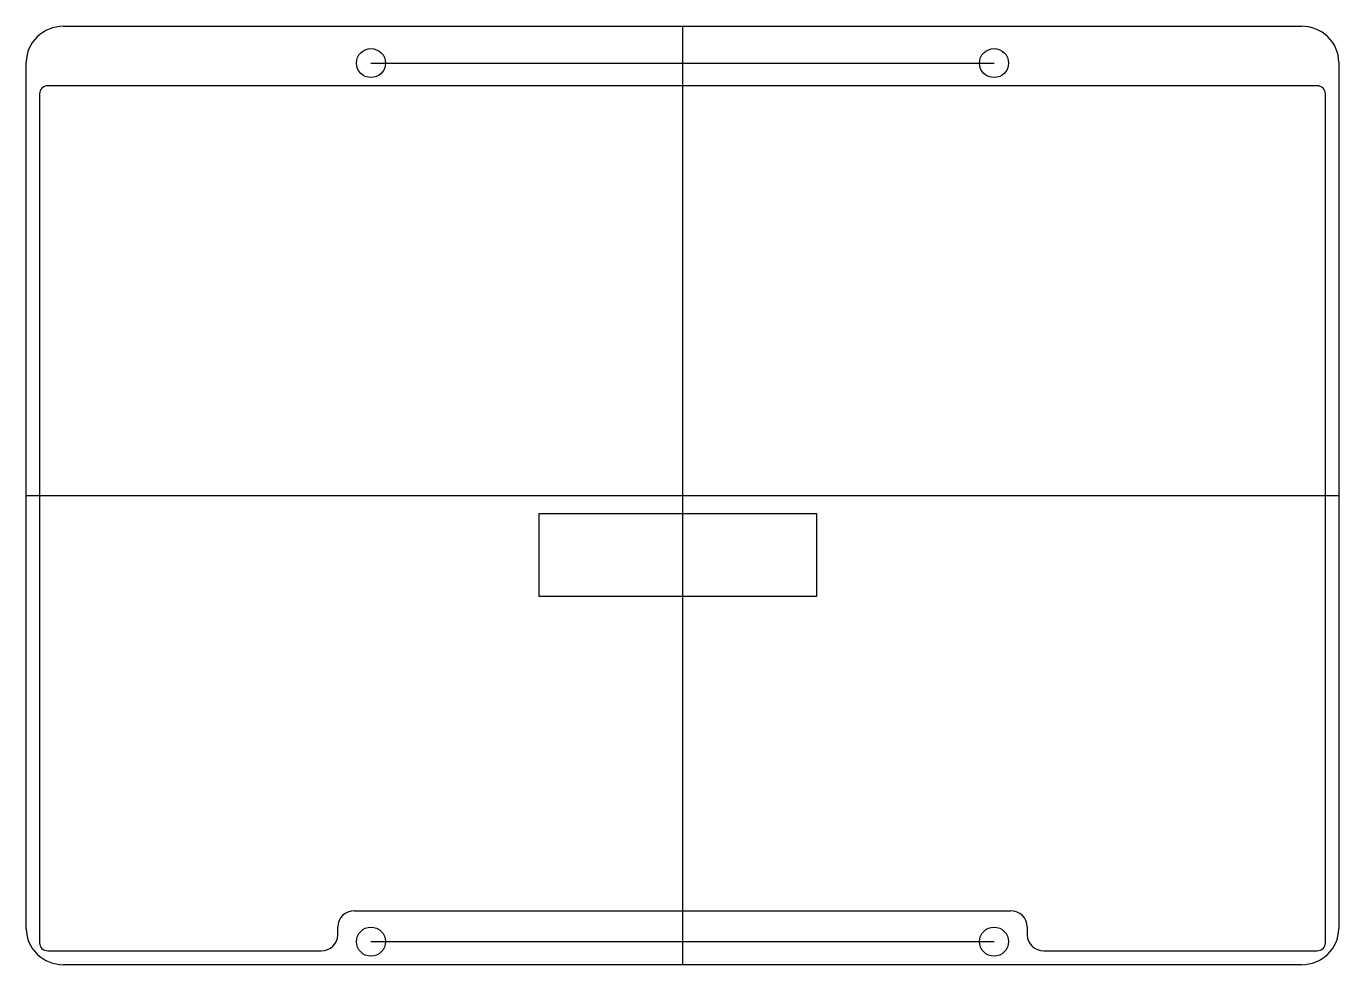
# Model space of a CAD drawing. Header units: millimetres. Extents: x 11 to 169, y 15 to 128.
import ezdxf

# ---------------------------------------------------------------- set-up
doc = ezdxf.new("R2010")
doc.units = ezdxf.units.MM
doc.layers.get('0').update_dxf_attribs({"linetype": 'CONTINUOUS'})

msp = doc.modelspace()

# ---------------------------------------------------------------- linework, layer by layer
for p, q in [((15.5, 128.29), (164.5, 128.29)), ((90, 128.29), (90, 15.34)), ((11, 19.67), (11, 123.96)), ((52.5, 123.86), (127.5, 123.86)), ((169, 123.96), (169, 19.67)), ((12.6, 120.16), (12.6, 17.98)), ((166.4, 121.12), (13.6, 121.12)), ((167.4, 17.98), (167.4, 120.16)), ((11, 71.82), (169, 71.82)), ((50.5, 21.82), (129.5, 21.82)), ((48.5, 18.94), (48.5, 19.9)), ((131.5, 19.9), (131.5, 18.94)), ((52.5, 18.12), (127.5, 18.12)), ((13.6, 17.01), (46.5, 17.01)), ((133.5, 17.01), (166.4, 17.01)), ((164.5, 15.34), (15.5, 15.34))]:
    msp.add_line(p, q)
msp.add_lwpolyline([(106.15, 59.65), (72.73, 59.65), (72.73, 69.65), (106.15, 69.65)], close=True)
for centre in [(52.5, 123.86), (127.5, 123.86), (52.5, 18.12), (127.5, 18.12)]:
    msp.add_circle(centre, 1.75)
for centre, major_axis, start_param, end_param in [((15.5, 123.96), (-4.5, 0), 4.712389, 6.283185), ((164.5, 123.96), (4.5, 0), 6.283185, 7.853982), ((13.6, 120.16), (-1, 0), 4.712389, 6.283185), ((166.4, 120.16), (1, 0), 6.283185, 7.853982), ((50.5, 19.9), (-2, 0), 4.712389, 6.283185), ((129.5, 19.9), (2, 0), 0, 1.570796), ((15.5, 19.67), (-4.5, 0), 0, 1.570796), ((164.5, 19.67), (4.5, 0), 4.712389, 6.283185), ((13.6, 17.98), (-1, 0), 0, 1.570796), ((46.5, 18.94), (2, 0), 4.712389, 6.283185), ((133.5, 18.94), (-2, 0), 0, 1.570796), ((166.4, 17.98), (1, 0), 4.712389, 6.283185)]:
    msp.add_ellipse(centre, major_axis=major_axis, ratio=0.961262, start_param=start_param, end_param=end_param)

doc.saveas('drawing.dxf')
